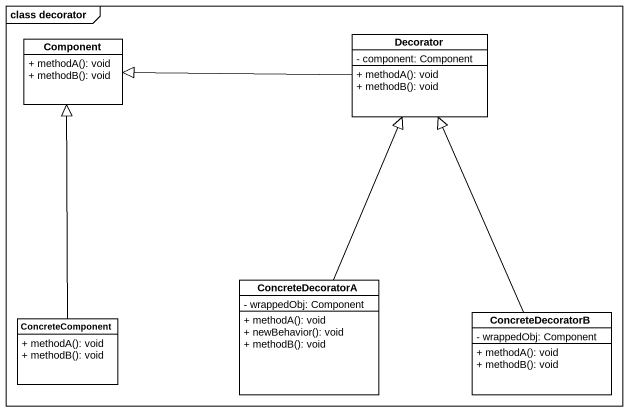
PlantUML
@startuml
mainframe class decorator
hide circle
hide empty members
skinparam classAttributeIconSize 0
class "Component" as Component_ {
  + methodA(): void
  + methodB(): void
}
class Decorator {
  - component: Component
  + methodA(): void
  + methodB(): void
}
class ConcreteDecoratorA {
  - wrappedObj: Component
  + methodA(): void
  + newBehavior(): void
  + methodB(): void
}
class ConcreteDecoratorB {
  - wrappedObj: Component
  + methodA(): void
  + methodB(): void
}
class ConcreteComponent {
  + methodA(): void
  + methodB(): void
}
Decorator -left-|> Component_
ConcreteDecoratorA -up-|> Decorator
ConcreteDecoratorB -up-|> Decorator
ConcreteComponent -up-|> Component_
@enduml
